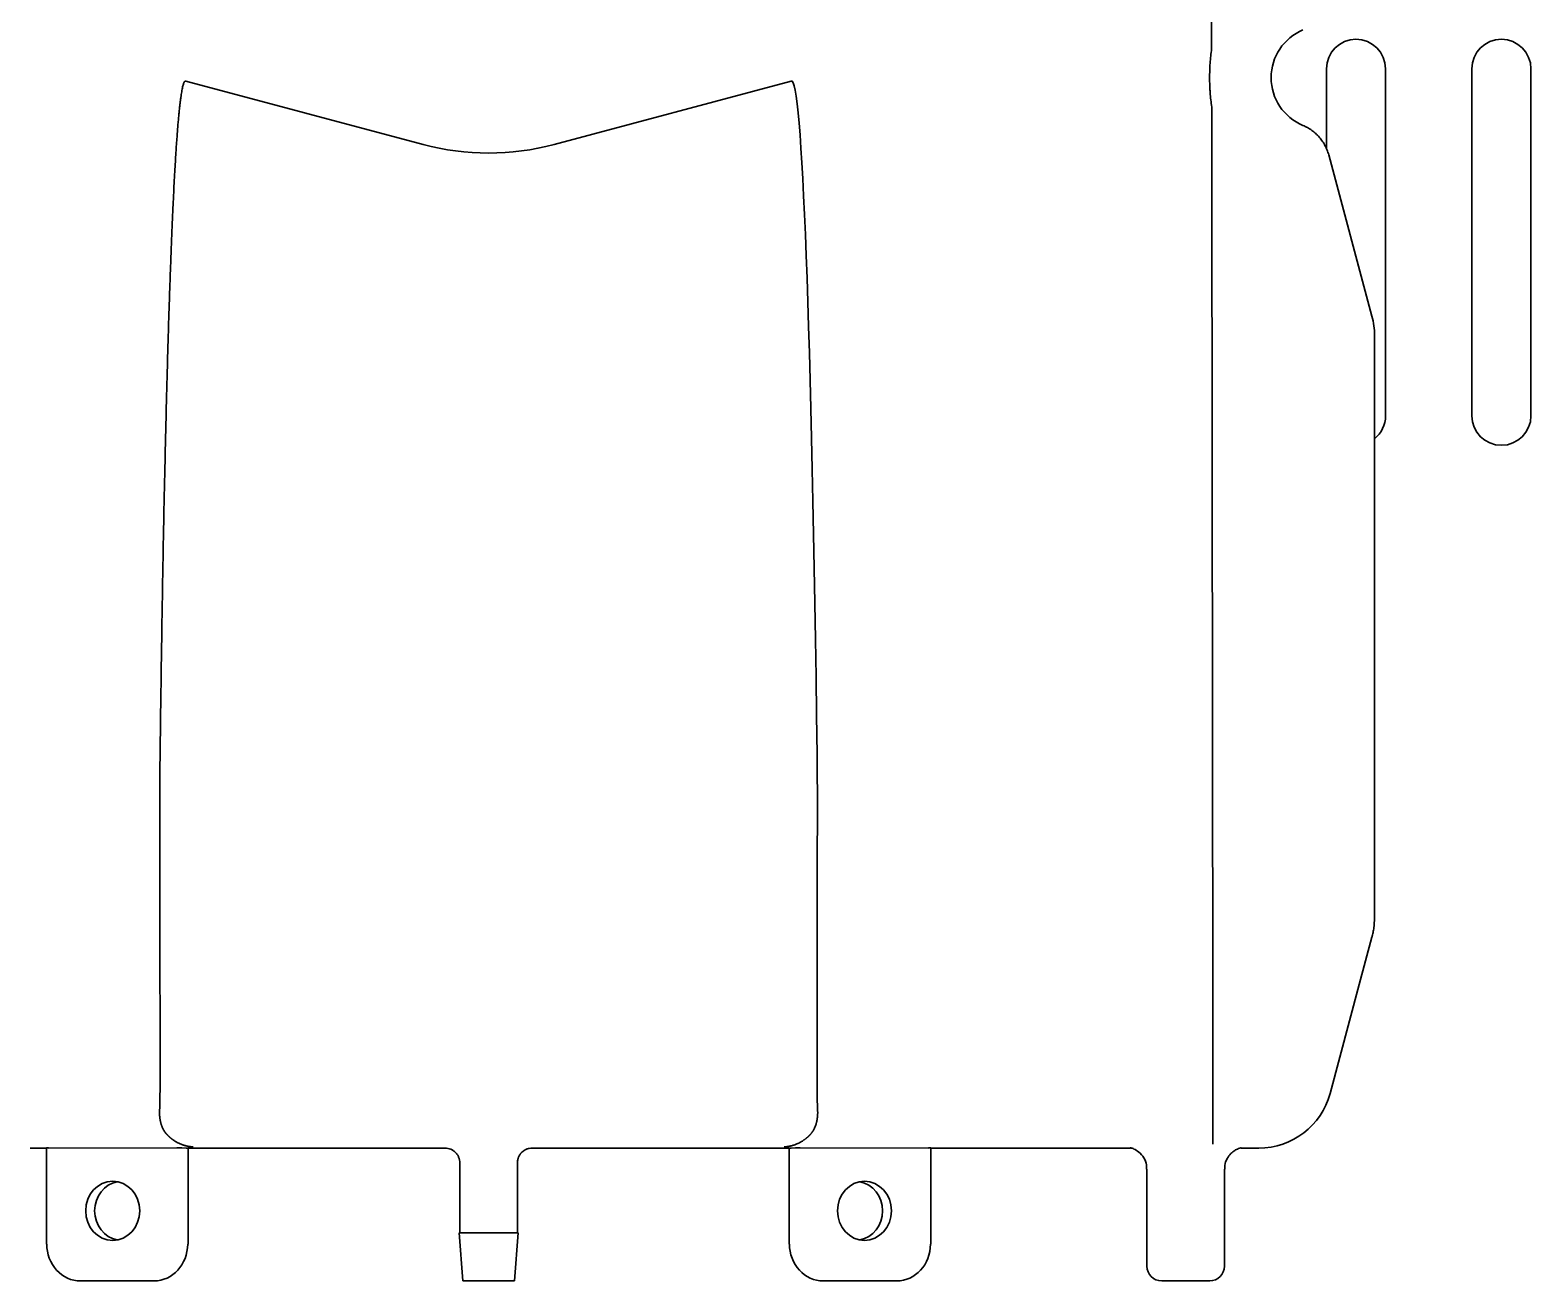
# Model space of a CAD drawing. Extents: x 5809 to 10669, y -850 to 3566.
# Drawn here: x 8502.4 to 8705.7, y 2872.5 to 3042 of the extents above; entities that cross this region are included whole.
import ezdxf

# ---------------------------------------------------------------- set-up
doc = ezdxf.new("R2010")
doc.units = 0
doc.header["$LTSCALE"] = 5
doc.layers.add('1', color=7, linetype='CONTINUOUS', true_color=0xffffff)

msp = doc.modelspace()

# ---------------------------------------------------------------- linework, layer by layer
at = {"layer": '1', "color": 7, "linetype": 'Continuous', "lineweight": 35}
for p, q in [((8677.97, 3036.73), (8677.97, 3025.93)), ((8685.97, 2989.73), (8685.97, 3036.73)), ((8697.67, 3036.73), (8697.67, 2989.73)), ((8705.67, 2989.73), (8705.67, 3036.73)), ((8555.61, 3026.5), (8523.47, 3035.05)), ((8605.47, 3035.05), (8573.34, 3026.5)), ((8678.27, 3025.08), (8684.13, 3003.21)), ((8684.47, 3000.62), (8684.47, 2921.72)), ((8684.13, 2919.11), (8682.41, 2912.7)), ((8682.41, 2912.7), (8678.46, 2897.94)), ((8504.57, 2890.53), (8502.36, 2890.53)), ((8504.57, 2890.54), (8504.57, 2877.53)), ((8504.87, 2890.54), (8522.25, 2890.56)), ((8522.91, 2890.55), (8523.5, 2890.53)), ((8527.86, 2890.53), (8523.5, 2890.53)), ((8523.76, 2877.53), (8523.76, 2890.53)), ((8534.5, 2890.53), (8527.86, 2890.53)), ((8544.56, 2890.53), (8542.02, 2890.53)), ((8552.07, 2890.54), (8552.07, 2890.53)), ((8558.57, 2890.53), (8552.07, 2890.53)), ((8576.87, 2890.53), (8570.37, 2890.53)), ((8586.93, 2890.53), (8584.39, 2890.53)), ((8601.09, 2890.53), (8594.44, 2890.53)), ((8605.45, 2890.53), (8603.96, 2890.53)), ((8605.19, 2890.53), (8605.19, 2877.53)), ((8605.45, 2890.53), (8606.04, 2890.55)), ((8606.7, 2890.56), (8624.07, 2890.54)), ((8624.37, 2877.53), (8624.37, 2890.54)), ((8626.59, 2890.53), (8624.37, 2890.53)), ((8630.78, 2890.53), (8629.46, 2890.53)), ((8641.66, 2890.53), (8637.71, 2890.53)), ((8651.42, 2890.53), (8648.59, 2890.53)), ((8668.8, 2890.53), (8666.41, 2890.53)), ((8560.57, 2888.53), (8560.57, 2879.03)), ((8568.37, 2879.03), (8568.37, 2888.53)), ((8653.65, 2887.68), (8653.65, 2874.53)), ((8664.15, 2874.53), (8664.15, 2887.68)), ((8564.47, 2879.03), (8560.47, 2879.03)), ((8560.47, 2879.03), (8560.97, 2872.53)), ((8568.47, 2879.03), (8564.47, 2879.03)), ((8567.97, 2872.53), (8568.47, 2879.03)), ((8523.76, 2877.53), (8523.72, 2877.53)), ((8605.23, 2877.53), (8605.19, 2877.53)), ((8518.34, 2872.53), (8509.19, 2872.53)), ((8519.14, 2872.53), (8518.34, 2872.53)), ((8560.97, 2872.53), (8567.97, 2872.53)), ((8610.61, 2872.53), (8609.8, 2872.53)), ((8619.76, 2872.53), (8610.61, 2872.53)), ((8655.65, 2872.53), (8662.15, 2872.53))]:
    msp.add_line(p, q, dxfattribs=at)
for centre, radius, start, end in [((8677.47, 3035.53), 7, 112.5978, 247.4022), ((8681.97, 3036.73), 4, 0, 180), ((8701.67, 3036.73), 4, 0, 180), ((8681.97, 2989.73), 4, 308.6823, 0), ((8701.67, 2989.73), 4, 180, 0), ((8655.65, 2874.53), 2, 180, 270), ((8662.15, 2874.53), 2, 270, 0)]:
    msp.add_arc(centre, radius, start, end, dxfattribs=at)
for centre, major_axis, ratio, start_param, end_param in [((8605.47, 2852.14), (0.07, 182.94), 0.021861, -1.045578, 0.017474), ((8564.47, 3059.05), (-33.82, 0), 0.997564, 1.305539, 1.836054), ((8674.47, 3000.62), (9.92, 1.31), 0.999845, -0.13088, 0.13088), ((8509.85, 4213.89), (-6.46, 2728.57), 0.002932, 4.209492, 4.225403), ((8619.12, 4209.04), (6.5, 2718.37), 0.002943, 2.05775, 2.073721), ((8679.48, 2921.05), (0.44, 10.02), 0.496953, -1.486606, -1.482009), ((8668.8, 2900.53), (-6.09, 7.94), 0.999758, 2.487211, 3.795974), ((8505.07, 2890.54), (-0.5, 0.003), 0.017454, -1.154528, 0.00051), ((8522.45, 2890.55), (-0.5, 0.003), 0.017454, 3.557861, 5.128657), ((8606.49, 2890.55), (0.5, 0.003), 0.017454, 1.154528, 2.725324), ((8623.87, 2890.54), (0.5, 0.003), 0.017454, -0.00051, 1.154528), ((8514.77, 2882.03), (0, 4), 0.914651, 0.166504, 1.570795), ((8614.17, 2882.03), (0, 4), 0.914651, 3.308194, 6.116583), ((8514.77, 2882.03), (0, 4), 0.914651, 1.570797, 2.975088), ((8509.19, 2877.53), (0, 5), 0.914651, 1.570796, 3.141593), ((8519.14, 2877.53), (0, 5), 0.914651, 3.141593, 4.712389), ((8609.8, 2877.53), (0, 5), 0.914651, 1.570796, 3.141593), ((8619.76, 2877.53), (0, 5), 0.914651, 3.141593, 4.712389)]:
    msp.add_ellipse(centre, major_axis=major_axis, ratio=ratio, start_param=start_param, end_param=end_param, dxfattribs=at)
for centre, major_axis in [((8513.56, 2882.03), (0, 4)), ((8615.39, 2882.03), (0, -4))]:
    msp.add_ellipse(centre, major_axis=major_axis, ratio=0.914651, dxfattribs=at)
for points, degree in [([(8662.38, 3055.91), (8662.4, 3047.76), (8662.41, 3039.45)], 2), ([(8662.43, 3031.54), (8662.59, 2899.05)], 1), ([(8662.59, 2891.05), (8662.59, 2891.05), (8662.59, 2891.09), (8662.59, 2891.21), (8662.59, 2891.41), (8662.59, 2891.68), (8662.59, 2892.03), (8662.59, 2892.43), (8662.59, 2892.9), (8662.59, 2893.43), (8662.59, 2894.01), (8662.59, 2894.64), (8662.59, 2895.31), (8662.59, 2896.01), (8662.59, 2896.74), (8662.59, 2897.5), (8662.59, 2898.27), (8662.59, 2898.79), (8662.59, 2899.05)], 3), ([(8603.96, 2890.53), (8602.57, 2890.52), (8601.09, 2890.53)], 2), ([(8629.46, 2890.52), (8627.97, 2890.53), (8626.59, 2890.52)], 2)]:
    msp.add_open_spline(points, degree=degree, dxfattribs=at)
for points, knots in [([(8662.43, 3031.54), (8662.38, 3031.87), (8662.3, 3032.53), (8662.24, 3033.19), (8662.2, 3033.68), (8662.19, 3033.85), (8662.17, 3034.18), (8662.16, 3034.34), (8662.15, 3034.84), (8662.14, 3035.17), (8662.14, 3036.16), (8662.16, 3036.82), (8662.23, 3037.81), (8662.26, 3038.14), (8662.33, 3038.8), (8662.37, 3039.12), (8662.41, 3039.45)], [0, 0, 0, 0, 0.125, 0.25, 0.25, 0.3125, 0.3125, 0.375, 0.375, 0.5, 0.5, 0.75, 0.75, 0.875, 0.875, 1, 1, 1, 1]), ([(8523.47, 3035.05), (8523.44, 3035.07), (8523.39, 3035.09), (8523.31, 3035.04), (8523.23, 3034.92), (8523.16, 3034.76), (8523.1, 3034.55), (8523.03, 3034.28), (8522.96, 3033.98), (8522.9, 3033.64), (8522.84, 3033.27), (8522.78, 3032.87), (8522.72, 3032.42), (8522.66, 3031.93), (8522.61, 3031.4), (8522.54, 3030.8), (8522.48, 3030.15), (8522.42, 3029.43), (8522.35, 3028.64), (8522.29, 3027.76), (8522.21, 3026.78), (8522.14, 3025.69), (8522.06, 3024.48), (8521.99, 3023.14), (8521.9, 3021.66), (8521.82, 3020.04), (8521.73, 3018.25), (8521.64, 3016.28), (8521.55, 3014.11), (8521.46, 3011.73), (8521.36, 3009.09), (8521.26, 3006.17), (8521.15, 3002.92), (8521.04, 2999.33), (8520.93, 2995.37), (8520.82, 2991.04), (8520.71, 2986.46), (8520.6, 2981.69), (8520.49, 2976.62), (8520.39, 2971.16), (8520.28, 2965.19), (8520.18, 2958.66), (8520.08, 2951.58), (8520.01, 2946.5), (8519.98, 2943.87)], [0, 0, 0, 0, 0.023807, 0.047616, 0.071426, 0.095236, 0.119045, 0.142855, 0.166664, 0.190474, 0.214283, 0.238093, 0.261903, 0.285712, 0.309522, 0.333331, 0.357141, 0.380951, 0.40476, 0.42857, 0.452379, 0.476189, 0.499999, 0.523808, 0.547618, 0.571427, 0.595237, 0.619047, 0.642856, 0.666666, 0.690475, 0.714285, 0.738094, 0.761904, 0.785714, 0.809523, 0.833333, 0.857142, 0.880952, 0.904762, 0.928571, 0.952381, 0.97619, 1, 1, 1, 1]), ([(8674.78, 3029.06), (8675, 3028.97), (8675.2, 3028.88), (8675.6, 3028.65), (8675.79, 3028.53), (8676.07, 3028.33), (8676.16, 3028.26), (8676.29, 3028.16), (8676.34, 3028.12), (8676.42, 3028.04), (8676.47, 3028.01), (8676.68, 3027.81), (8676.84, 3027.65), (8677.14, 3027.31), (8677.28, 3027.13), (8677.47, 3026.85), (8677.54, 3026.75), (8677.63, 3026.61), (8677.66, 3026.56), (8677.71, 3026.46), (8677.74, 3026.41), (8677.88, 3026.15), (8678.07, 3025.74), (8678.21, 3025.3), (8678.27, 3025.08)], [0, 0, 0, 0, 0.125, 0.125, 0.25, 0.25, 0.3125, 0.3125, 0.34375, 0.34375, 0.375, 0.375, 0.5, 0.5, 0.625, 0.625, 0.6875, 0.6875, 0.71875, 0.71875, 0.75, 0.75, 0.875, 1, 1, 1, 1]), ([(8519.98, 2943.87), (8519.98, 2943.83), (8519.98, 2943.8), (8519.98, 2943.72), (8519.97, 2943.62), (8519.97, 2943.51), (8519.97, 2943.3), (8519.97, 2943.16), (8519.96, 2942.73), (8519.96, 2942.44), (8519.95, 2941.59), (8519.95, 2941.02), (8519.94, 2939.31), (8519.94, 2938.17), (8519.94, 2937.03)], [0, 0, 0, 0, 0.015625, 0.015625, 0.03125, 0.0625, 0.0625, 0.125, 0.125, 0.25, 0.25, 0.5, 0.5, 1, 1, 1, 1]), ([(8609.01, 2937.03), (8609.01, 2938.17), (8609.01, 2939.31), (8608.99, 2941.59), (8608.98, 2942.73), (8608.97, 2943.87)], [0, 0, 0, 0, 0.5, 0.5, 1, 1, 1, 1]), ([(8684.13, 2919.11), (8684.14, 2919.14), (8684.15, 2919.16), (8684.16, 2919.22), (8684.18, 2919.3), (8684.22, 2919.48), (8684.26, 2919.64), (8684.32, 2919.96), (8684.36, 2920.17), (8684.44, 2920.81), (8684.47, 2921.24), (8684.47, 2921.68)], [0, 0, 0, 0, 0.03125, 0.03125, 0.0625, 0.125, 0.25, 0.25, 0.5, 0.5, 1, 1, 1, 1]), ([(8519.97, 2898.83), (8519.97, 2898.8), (8519.97, 2898.73), (8519.97, 2898.62), (8519.97, 2898.52), (8519.97, 2898.42), (8519.97, 2898.32), (8519.97, 2898.22), (8519.97, 2898.11), (8519.96, 2898.01), (8519.96, 2897.91), (8519.96, 2897.81), (8519.96, 2897.7), (8519.96, 2897.6), (8519.96, 2897.5), (8519.96, 2897.4), (8519.96, 2897.29), (8519.95, 2897.19), (8519.95, 2897.09), (8519.95, 2896.99), (8519.95, 2896.88), (8519.95, 2896.78), (8519.94, 2896.68), (8519.94, 2896.58), (8519.94, 2896.48), (8519.94, 2896.37), (8519.93, 2896.27), (8519.93, 2896.17), (8519.93, 2896.07), (8519.92, 2895.96), (8519.92, 2895.9), (8519.92, 2895.86)], [0, 0, 0, 0, 0.034513, 0.069021, 0.103526, 0.138027, 0.172525, 0.207019, 0.241511, 0.276, 0.310486, 0.34497, 0.379452, 0.413932, 0.44841, 0.482887, 0.517363, 0.551837, 0.586311, 0.620783, 0.655256, 0.689728, 0.7242, 0.758672, 0.793145, 0.827618, 0.862092, 0.896567, 0.931043, 0.965521, 1, 1, 1, 1]), ([(8609.03, 2895.86), (8609.02, 2895.9), (8609.02, 2895.96), (8609.02, 2896.07), (8609.02, 2896.17), (8609.01, 2896.27), (8609.01, 2896.37), (8609.01, 2896.48), (8609.01, 2896.58), (8609, 2896.68), (8609, 2896.78), (8609, 2896.88), (8609, 2896.99), (8608.99, 2897.09), (8608.99, 2897.19), (8608.99, 2897.29), (8608.99, 2897.4), (8608.99, 2897.5), (8608.99, 2897.6), (8608.98, 2897.7), (8608.98, 2897.81), (8608.98, 2897.91), (8608.98, 2898.01), (8608.98, 2898.11), (8608.98, 2898.22), (8608.98, 2898.32), (8608.98, 2898.42), (8608.98, 2898.52), (8608.98, 2898.62), (8608.98, 2898.73), (8608.98, 2898.8), (8608.98, 2898.83)], [0, 0, 0, 0, 0.034473, 0.068944, 0.103415, 0.137885, 0.172354, 0.206823, 0.241292, 0.275761, 0.310231, 0.344701, 0.379171, 0.413643, 0.448115, 0.482589, 0.517065, 0.551542, 0.586021, 0.620502, 0.654986, 0.689472, 0.723961, 0.758454, 0.792949, 0.827448, 0.86195, 0.896456, 0.930967, 0.965481, 1, 1, 1, 1]), ([(8519.92, 2895.86), (8519.92, 2895.84), (8519.92, 2895.79), (8519.91, 2895.73), (8519.91, 2895.66), (8519.9, 2895.59), (8519.9, 2895.52), (8519.9, 2895.45), (8519.9, 2895.38), (8519.9, 2895.32), (8519.9, 2895.25), (8519.9, 2895.18), (8519.9, 2895.11), (8519.91, 2895.04), (8519.91, 2894.97), (8519.91, 2894.91), (8519.92, 2894.84), (8519.93, 2894.77), (8519.93, 2894.7), (8519.94, 2894.64), (8519.95, 2894.57), (8519.96, 2894.5), (8519.97, 2894.43), (8519.98, 2894.37), (8519.99, 2894.3), (8520, 2894.23), (8520.02, 2894.17), (8520.03, 2894.1), (8520.05, 2894.03), (8520.06, 2893.97), (8520.08, 2893.9), (8520.1, 2893.84), (8520.11, 2893.79), (8520.12, 2893.76), (8520.13, 2893.74), (8520.13, 2893.73), (8520.14, 2893.71), (8520.14, 2893.7), (8520.15, 2893.68), (8520.15, 2893.67), (8520.16, 2893.65), (8520.16, 2893.64), (8520.17, 2893.62), (8520.17, 2893.61), (8520.18, 2893.59), (8520.18, 2893.58), (8520.19, 2893.56), (8520.2, 2893.54), (8520.2, 2893.53), (8520.21, 2893.51), (8520.21, 2893.49), (8520.22, 2893.48), (8520.23, 2893.46), (8520.23, 2893.45), (8520.24, 2893.43), (8520.25, 2893.41), (8520.25, 2893.4), (8520.26, 2893.38), (8520.27, 2893.36), (8520.27, 2893.34), (8520.28, 2893.33), (8520.29, 2893.31), (8520.3, 2893.29), (8520.3, 2893.27), (8520.31, 2893.26), (8520.32, 2893.24), (8520.33, 2893.22), (8520.34, 2893.2), (8520.35, 2893.19), (8520.35, 2893.17), (8520.36, 2893.15), (8520.37, 2893.13), (8520.38, 2893.11), (8520.39, 2893.1), (8520.4, 2893.08), (8520.41, 2893.06), (8520.42, 2893.04), (8520.43, 2893.02), (8520.44, 2893), (8520.45, 2892.99), (8520.46, 2892.97), (8520.47, 2892.95), (8520.48, 2892.93), (8520.49, 2892.91), (8520.51, 2892.89), (8520.52, 2892.87), (8520.53, 2892.85), (8520.54, 2892.84), (8520.55, 2892.82), (8520.56, 2892.8), (8520.58, 2892.78), (8520.59, 2892.76), (8520.6, 2892.74), (8520.62, 2892.72), (8520.63, 2892.7), (8520.64, 2892.68), (8520.66, 2892.67), (8520.67, 2892.65), (8520.68, 2892.63), (8520.7, 2892.61), (8520.71, 2892.59), (8520.73, 2892.57), (8520.74, 2892.55), (8520.76, 2892.53), (8520.77, 2892.51), (8520.79, 2892.49), (8520.81, 2892.48), (8520.82, 2892.46), (8520.84, 2892.44), (8520.85, 2892.42), (8520.87, 2892.4), (8520.89, 2892.38), (8520.91, 2892.36), (8520.92, 2892.34), (8520.94, 2892.32), (8520.96, 2892.31), (8520.98, 2892.29), (8520.99, 2892.28), (8521, 2892.27)], [0, 0, 0, 0, 0.016158, 0.032328, 0.048512, 0.064714, 0.080936, 0.09718, 0.11345, 0.129748, 0.146076, 0.162438, 0.178834, 0.195268, 0.211741, 0.228257, 0.244816, 0.261422, 0.278076, 0.294781, 0.311537, 0.328347, 0.345213, 0.362137, 0.379119, 0.396162, 0.413267, 0.430436, 0.447669, 0.464969, 0.482336, 0.499771, 0.517277, 0.521225, 0.525213, 0.529242, 0.533311, 0.53742, 0.541569, 0.545759, 0.549989, 0.554259, 0.558571, 0.562922, 0.567315, 0.571748, 0.576222, 0.580737, 0.585292, 0.589889, 0.594527, 0.599205, 0.603925, 0.608686, 0.613488, 0.618331, 0.623216, 0.628142, 0.633109, 0.638117, 0.643167, 0.648259, 0.653392, 0.658566, 0.663782, 0.66904, 0.674339, 0.67968, 0.685062, 0.690486, 0.695952, 0.70146, 0.707009, 0.712601, 0.718234, 0.723909, 0.729625, 0.735384, 0.741184, 0.747027, 0.752911, 0.758837, 0.764805, 0.770815, 0.776867, 0.782961, 0.789096, 0.795274, 0.801494, 0.807755, 0.814058, 0.820404, 0.826791, 0.83322, 0.83969, 0.846203, 0.852757, 0.859354, 0.865992, 0.872671, 0.879393, 0.886156, 0.89296, 0.899807, 0.906695, 0.913624, 0.920595, 0.927608, 0.934661, 0.941757, 0.948893, 0.956071, 0.96329, 0.97055, 0.977851, 0.985193, 0.992576, 1, 1, 1, 1]), ([(8607.95, 2892.27), (8607.96, 2892.28), (8607.99, 2892.31), (8608.02, 2892.34), (8608.06, 2892.38), (8608.09, 2892.42), (8608.13, 2892.46), (8608.16, 2892.5), (8608.19, 2892.54), (8608.23, 2892.58), (8608.26, 2892.62), (8608.29, 2892.67), (8608.32, 2892.71), (8608.35, 2892.75), (8608.38, 2892.8), (8608.41, 2892.84), (8608.44, 2892.89), (8608.49, 2892.99), (8608.58, 2893.14), (8608.68, 2893.35), (8608.76, 2893.56), (8608.81, 2893.71), (8608.84, 2893.8), (8608.84, 2893.83), (8608.85, 2893.86), (8608.86, 2893.9), (8608.87, 2893.93), (8608.88, 2893.96), (8608.89, 2893.99), (8608.89, 2894.02), (8608.9, 2894.05), (8608.91, 2894.08), (8608.92, 2894.11), (8608.92, 2894.14), (8608.93, 2894.17), (8608.94, 2894.2), (8608.94, 2894.24), (8608.95, 2894.27), (8608.95, 2894.3), (8608.96, 2894.33), (8608.97, 2894.36), (8608.97, 2894.39), (8608.98, 2894.42), (8608.98, 2894.46), (8608.99, 2894.49), (8608.99, 2894.52), (8609, 2894.55), (8609, 2894.58), (8609, 2894.61), (8609.01, 2894.65), (8609.01, 2894.68), (8609.01, 2894.71), (8609.02, 2894.74), (8609.02, 2894.77), (8609.02, 2894.8), (8609.03, 2894.84), (8609.03, 2894.87), (8609.03, 2894.9), (8609.03, 2894.93), (8609.04, 2894.96), (8609.04, 2895), (8609.04, 2895.03), (8609.04, 2895.06), (8609.04, 2895.09), (8609.04, 2895.12), (8609.04, 2895.16), (8609.05, 2895.19), (8609.05, 2895.22), (8609.05, 2895.25), (8609.05, 2895.28), (8609.05, 2895.32), (8609.05, 2895.35), (8609.05, 2895.38), (8609.05, 2895.41), (8609.05, 2895.44), (8609.05, 2895.48), (8609.04, 2895.51), (8609.04, 2895.54), (8609.04, 2895.57), (8609.04, 2895.61), (8609.04, 2895.64), (8609.04, 2895.67), (8609.04, 2895.7), (8609.03, 2895.73), (8609.03, 2895.77), (8609.03, 2895.8), (8609.03, 2895.83), (8609.03, 2895.85), (8609.03, 2895.86)], [0, 0, 0, 0, 0.014888, 0.029765, 0.04463, 0.059483, 0.074324, 0.089151, 0.103965, 0.118764, 0.133549, 0.148318, 0.163072, 0.177809, 0.19253, 0.207234, 0.221919, 0.236587, 0.302543, 0.365556, 0.425649, 0.482864, 0.491093, 0.499306, 0.507503, 0.515686, 0.523853, 0.532006, 0.540143, 0.548266, 0.556374, 0.564467, 0.572546, 0.580611, 0.588662, 0.596699, 0.604722, 0.612731, 0.620727, 0.628709, 0.636678, 0.644635, 0.652578, 0.660509, 0.668427, 0.676332, 0.684226, 0.692108, 0.699977, 0.707836, 0.715682, 0.723518, 0.731342, 0.739156, 0.746959, 0.754752, 0.762534, 0.770306, 0.778069, 0.785822, 0.793566, 0.8013, 0.809026, 0.816743, 0.824451, 0.832152, 0.839844, 0.847529, 0.855206, 0.862876, 0.870539, 0.878196, 0.885845, 0.893489, 0.901127, 0.908759, 0.916386, 0.924007, 0.931624, 0.939236, 0.946844, 0.954447, 0.962047, 0.969643, 0.977237, 0.984827, 0.992415, 1, 1, 1, 1]), ([(8521, 2892.27), (8521, 2892.26), (8521.02, 2892.25), (8521.04, 2892.22), (8521.06, 2892.2), (8521.09, 2892.18), (8521.11, 2892.16), (8521.13, 2892.13), (8521.16, 2892.11), (8521.18, 2892.09), (8521.21, 2892.07), (8521.23, 2892.04), (8521.26, 2892.02), (8521.28, 2892), (8521.31, 2891.98), (8521.33, 2891.95), (8521.36, 2891.93), (8521.38, 2891.91), (8521.41, 2891.89), (8521.44, 2891.87), (8521.46, 2891.85), (8521.49, 2891.83), (8521.52, 2891.8), (8521.54, 2891.78), (8521.57, 2891.76), (8521.6, 2891.74), (8521.63, 2891.72), (8521.65, 2891.7), (8521.68, 2891.68), (8521.71, 2891.66), (8521.74, 2891.64), (8521.77, 2891.62), (8521.85, 2891.56), (8521.98, 2891.47), (8522.18, 2891.36), (8522.39, 2891.25), (8522.57, 2891.16), (8522.73, 2891.09), (8522.86, 2891.04), (8523, 2890.98), (8523.14, 2890.93), (8523.29, 2890.89), (8523.41, 2890.85), (8523.49, 2890.83), (8523.53, 2890.82), (8523.58, 2890.81), (8523.62, 2890.8), (8523.67, 2890.79), (8523.72, 2890.78), (8523.77, 2890.77), (8523.82, 2890.76), (8523.87, 2890.75), (8523.93, 2890.74), (8523.99, 2890.74), (8524.05, 2890.73), (8524.11, 2890.72), (8524.17, 2890.71), (8524.24, 2890.71), (8524.3, 2890.7), (8524.37, 2890.69), (8524.42, 2890.69), (8524.44, 2890.69)], [0, 0, 0, 0, 0.007034, 0.014121, 0.021262, 0.028455, 0.035701, 0.043001, 0.050353, 0.057759, 0.065218, 0.07273, 0.080295, 0.087914, 0.095586, 0.103311, 0.111089, 0.118921, 0.126806, 0.134745, 0.142736, 0.150781, 0.15888, 0.167032, 0.175237, 0.183496, 0.191809, 0.200174, 0.208594, 0.217066, 0.225593, 0.234173, 0.242806, 0.296252, 0.353342, 0.414077, 0.478461, 0.513438, 0.550551, 0.589798, 0.631181, 0.6747, 0.720354, 0.731643, 0.743432, 0.755721, 0.768509, 0.781797, 0.795584, 0.809871, 0.824657, 0.839944, 0.855729, 0.872014, 0.888799, 0.906084, 0.923868, 0.942151, 0.960935, 0.980218, 1, 1, 1, 1]), ([(8604.51, 2890.69), (8604.52, 2890.69), (8604.54, 2890.69), (8604.57, 2890.69), (8604.61, 2890.7), (8604.64, 2890.7), (8604.67, 2890.7), (8604.7, 2890.7), (8604.74, 2890.71), (8604.77, 2890.71), (8604.8, 2890.71), (8604.83, 2890.72), (8604.86, 2890.72), (8604.89, 2890.73), (8604.92, 2890.73), (8604.94, 2890.73), (8604.97, 2890.74), (8605, 2890.74), (8605.03, 2890.75), (8605.05, 2890.75), (8605.08, 2890.75), (8605.1, 2890.76), (8605.13, 2890.76), (8605.15, 2890.77), (8605.18, 2890.77), (8605.2, 2890.78), (8605.23, 2890.78), (8605.25, 2890.79), (8605.27, 2890.79), (8605.29, 2890.8), (8605.31, 2890.8), (8605.34, 2890.81), (8605.36, 2890.81), (8605.38, 2890.82), (8605.47, 2890.84), (8605.62, 2890.88), (8605.84, 2890.94), (8606.04, 2891.02), (8606.26, 2891.1), (8606.49, 2891.21), (8606.74, 2891.34), (8606.98, 2891.48), (8607.14, 2891.59), (8607.25, 2891.67), (8607.31, 2891.71), (8607.36, 2891.75), (8607.42, 2891.79), (8607.47, 2891.84), (8607.52, 2891.88), (8607.57, 2891.92), (8607.62, 2891.96), (8607.67, 2892.01), (8607.72, 2892.05), (8607.77, 2892.09), (8607.81, 2892.14), (8607.86, 2892.18), (8607.91, 2892.22), (8607.93, 2892.25), (8607.95, 2892.27)], [0, 0, 0, 0, 0.009635, 0.019144, 0.028529, 0.037788, 0.046923, 0.055933, 0.064817, 0.073577, 0.082211, 0.090721, 0.099106, 0.107365, 0.1155, 0.123509, 0.131394, 0.139153, 0.146788, 0.154297, 0.161682, 0.168941, 0.176076, 0.183085, 0.18997, 0.19673, 0.203364, 0.209874, 0.216258, 0.222517, 0.228652, 0.234661, 0.240546, 0.246305, 0.25194, 0.317238, 0.378821, 0.436688, 0.49084, 0.566566, 0.638712, 0.707282, 0.77228, 0.788869, 0.805256, 0.821442, 0.837426, 0.85321, 0.868792, 0.884173, 0.899353, 0.914332, 0.929111, 0.943689, 0.958067, 0.972244, 0.986222, 1, 1, 1, 1]), ([(8542.02, 2890.53), (8542.01, 2890.53), (8542, 2890.53), (8541.99, 2890.53), (8541.97, 2890.53), (8541.96, 2890.53), (8541.94, 2890.53), (8541.92, 2890.53), (8541.91, 2890.53), (8541.89, 2890.53), (8541.88, 2890.53), (8541.86, 2890.53), (8541.84, 2890.53), (8541.82, 2890.53), (8541.81, 2890.53), (8541.79, 2890.53), (8541.77, 2890.53), (8541.76, 2890.53), (8541.74, 2890.53), (8541.72, 2890.53), (8541.7, 2890.53), (8541.68, 2890.53), (8541.67, 2890.53), (8541.65, 2890.53), (8541.63, 2890.53), (8541.61, 2890.53), (8541.59, 2890.53), (8541.57, 2890.53), (8541.55, 2890.53), (8541.53, 2890.53), (8541.52, 2890.53), (8541.5, 2890.53), (8541.48, 2890.53), (8541.46, 2890.53), (8541.44, 2890.53), (8541.42, 2890.53), (8541.4, 2890.53), (8541.38, 2890.53), (8541.36, 2890.53), (8541.34, 2890.53), (8541.32, 2890.53), (8541.3, 2890.53), (8541.28, 2890.53), (8541.26, 2890.53), (8541.24, 2890.53), (8541.22, 2890.53), (8541.2, 2890.53), (8541.18, 2890.53), (8541.16, 2890.53), (8541.14, 2890.53), (8541.12, 2890.53), (8541.1, 2890.53), (8541.08, 2890.53), (8541.06, 2890.53), (8541.04, 2890.53), (8541.02, 2890.53), (8541, 2890.53), (8540.98, 2890.53), (8540.96, 2890.53), (8540.94, 2890.53), (8540.92, 2890.53), (8540.9, 2890.53), (8540.88, 2890.53), (8540.86, 2890.53), (8540.84, 2890.53), (8540.82, 2890.53), (8540.8, 2890.53), (8540.72, 2890.53), (8540.6, 2890.53), (8540.41, 2890.53), (8540.21, 2890.53), (8540.01, 2890.53), (8539.81, 2890.53), (8539.61, 2890.53), (8539.4, 2890.53), (8539.19, 2890.53), (8539.03, 2890.53), (8538.91, 2890.53), (8538.84, 2890.53), (8538.77, 2890.53), (8538.69, 2890.53), (8538.62, 2890.53), (8538.55, 2890.53), (8538.48, 2890.53), (8538.4, 2890.53), (8538.33, 2890.53), (8538.26, 2890.53), (8538.18, 2890.53), (8538.11, 2890.53), (8538.04, 2890.53), (8537.96, 2890.53), (8537.89, 2890.53), (8537.81, 2890.53), (8537.73, 2890.53), (8537.66, 2890.53), (8537.58, 2890.53), (8537.51, 2890.53), (8537.43, 2890.53), (8537.35, 2890.53), (8537.28, 2890.53), (8537.2, 2890.53), (8537.12, 2890.53), (8537.04, 2890.53), (8536.97, 2890.53), (8536.89, 2890.53), (8536.81, 2890.53), (8536.73, 2890.53), (8536.65, 2890.53), (8536.57, 2890.53), (8536.5, 2890.53), (8536.42, 2890.53), (8536.34, 2890.53), (8536.26, 2890.53), (8536.18, 2890.53), (8536.1, 2890.53), (8536.02, 2890.53), (8535.94, 2890.53), (8535.86, 2890.53), (8535.78, 2890.53), (8535.7, 2890.53), (8535.62, 2890.53), (8535.54, 2890.53), (8535.46, 2890.53), (8535.38, 2890.53), (8535.3, 2890.53), (8535.22, 2890.53), (8535.14, 2890.53), (8535.06, 2890.53), (8534.98, 2890.53), (8534.9, 2890.53), (8534.82, 2890.53), (8534.74, 2890.53), (8534.66, 2890.53), (8534.58, 2890.53), (8534.53, 2890.53), (8534.5, 2890.53)], [0, 0, 0, 0, 0.004529, 0.009041, 0.013536, 0.018015, 0.022476, 0.026922, 0.03135, 0.035762, 0.040157, 0.044535, 0.048896, 0.053241, 0.057569, 0.06188, 0.066174, 0.070451, 0.074711, 0.078954, 0.083181, 0.08739, 0.091582, 0.095756, 0.099914, 0.104054, 0.108177, 0.112283, 0.116371, 0.120442, 0.124495, 0.12853, 0.132548, 0.136548, 0.140531, 0.144495, 0.148442, 0.15237, 0.156281, 0.160173, 0.164048, 0.167904, 0.171741, 0.175561, 0.179361, 0.183144, 0.186907, 0.190652, 0.194378, 0.198086, 0.201774, 0.205444, 0.209094, 0.212726, 0.216338, 0.219931, 0.223504, 0.227058, 0.230593, 0.234108, 0.237603, 0.241079, 0.244535, 0.247971, 0.251387, 0.254783, 0.258159, 0.261515, 0.291174, 0.320439, 0.349309, 0.377781, 0.405852, 0.433518, 0.460774, 0.487615, 0.514039, 0.522678, 0.531305, 0.53992, 0.548524, 0.557117, 0.565698, 0.574269, 0.582828, 0.591378, 0.599916, 0.608445, 0.616963, 0.625472, 0.633971, 0.64246, 0.650939, 0.659409, 0.66787, 0.676322, 0.684764, 0.693198, 0.701623, 0.710039, 0.718447, 0.726846, 0.735237, 0.743619, 0.751994, 0.76036, 0.768719, 0.777069, 0.785412, 0.793748, 0.802076, 0.810396, 0.818709, 0.827015, 0.835314, 0.843606, 0.851891, 0.86017, 0.868441, 0.876707, 0.884966, 0.893218, 0.901465, 0.909706, 0.91794, 0.926169, 0.934393, 0.942611, 0.950824, 0.959032, 0.967235, 0.975433, 0.983626, 0.991815, 1, 1, 1, 1]), ([(8552.07, 2890.53), (8552.06, 2890.53), (8552.03, 2890.53), (8551.99, 2890.53), (8551.94, 2890.53), (8551.9, 2890.53), (8551.86, 2890.53), (8551.81, 2890.53), (8551.77, 2890.53), (8551.73, 2890.53), (8551.68, 2890.53), (8551.64, 2890.53), (8551.6, 2890.53), (8551.55, 2890.53), (8551.51, 2890.53), (8551.47, 2890.53), (8551.42, 2890.53), (8551.38, 2890.53), (8551.34, 2890.53), (8551.29, 2890.53), (8551.25, 2890.53), (8551.21, 2890.53), (8551.16, 2890.53), (8551.12, 2890.53), (8551.08, 2890.53), (8551.03, 2890.53), (8550.99, 2890.53), (8550.95, 2890.53), (8550.9, 2890.53), (8550.86, 2890.53), (8550.82, 2890.53), (8550.77, 2890.53), (8550.73, 2890.53), (8550.69, 2890.53), (8550.64, 2890.53), (8550.6, 2890.53), (8550.56, 2890.53), (8550.52, 2890.53), (8550.47, 2890.53), (8550.43, 2890.53), (8550.39, 2890.53), (8550.34, 2890.53), (8550.3, 2890.53), (8550.26, 2890.53), (8550.21, 2890.53), (8550.17, 2890.53), (8550.13, 2890.53), (8550.09, 2890.53), (8550.04, 2890.53), (8550, 2890.53), (8549.96, 2890.53), (8549.92, 2890.53), (8549.87, 2890.53), (8549.83, 2890.53), (8549.79, 2890.53), (8549.75, 2890.53), (8549.7, 2890.53), (8549.66, 2890.53), (8549.62, 2890.53), (8549.58, 2890.53), (8549.53, 2890.53), (8549.49, 2890.53), (8549.45, 2890.53), (8549.41, 2890.53), (8549.37, 2890.53), (8549.32, 2890.53), (8549.28, 2890.53), (8549.24, 2890.53), (8549.2, 2890.53), (8549.16, 2890.53), (8549.12, 2890.53), (8549.07, 2890.53), (8549.03, 2890.53), (8548.99, 2890.53), (8548.95, 2890.53), (8548.91, 2890.53), (8548.87, 2890.53), (8548.83, 2890.53), (8548.79, 2890.53), (8548.75, 2890.53), (8548.7, 2890.53), (8548.66, 2890.53), (8548.62, 2890.53), (8548.58, 2890.53), (8548.54, 2890.53), (8548.5, 2890.53), (8548.46, 2890.53), (8548.42, 2890.53), (8548.38, 2890.53), (8548.34, 2890.53), (8548.3, 2890.53), (8548.26, 2890.53), (8548.22, 2890.53), (8548.18, 2890.53), (8548.14, 2890.53), (8548.1, 2890.53), (8548.06, 2890.53), (8548.02, 2890.53), (8547.99, 2890.53), (8547.95, 2890.53), (8547.91, 2890.53), (8547.87, 2890.53), (8547.83, 2890.53), (8547.79, 2890.53), (8547.75, 2890.53), (8547.71, 2890.53), (8547.68, 2890.53), (8547.64, 2890.53), (8547.52, 2890.53), (8547.32, 2890.53), (8547.06, 2890.53), (8546.79, 2890.53), (8546.53, 2890.53), (8546.28, 2890.53), (8546.03, 2890.53), (8545.86, 2890.53), (8545.76, 2890.53), (8545.72, 2890.53), (8545.68, 2890.53), (8545.65, 2890.53), (8545.61, 2890.53), (8545.57, 2890.53), (8545.53, 2890.53), (8545.49, 2890.53), (8545.45, 2890.53), (8545.42, 2890.53), (8545.38, 2890.53), (8545.34, 2890.53), (8545.3, 2890.53), (8545.27, 2890.53), (8545.23, 2890.53), (8545.19, 2890.53), (8545.15, 2890.53), (8545.12, 2890.53), (8545.08, 2890.53), (8545.05, 2890.53), (8545.01, 2890.53), (8544.97, 2890.53), (8544.94, 2890.53), (8544.91, 2890.53), (8544.87, 2890.53), (8544.84, 2890.53), (8544.8, 2890.53), (8544.77, 2890.53), (8544.74, 2890.53), (8544.71, 2890.53), (8544.68, 2890.53), (8544.65, 2890.53), (8544.62, 2890.53), (8544.59, 2890.53), (8544.57, 2890.53), (8544.56, 2890.53)], [0, 0, 0, 0, 0.004433, 0.008867, 0.013303, 0.01774, 0.022178, 0.026617, 0.031058, 0.035501, 0.039945, 0.04439, 0.048837, 0.053286, 0.057736, 0.062188, 0.066641, 0.071097, 0.075553, 0.080012, 0.084472, 0.088934, 0.093398, 0.097863, 0.10233, 0.1068, 0.111271, 0.115743, 0.120218, 0.124695, 0.129174, 0.133654, 0.138137, 0.142621, 0.147108, 0.151597, 0.156087, 0.16058, 0.165075, 0.169572, 0.174071, 0.178572, 0.183076, 0.187582, 0.192089, 0.196599, 0.201112, 0.205626, 0.210143, 0.214662, 0.219183, 0.223707, 0.228233, 0.232761, 0.237292, 0.241825, 0.246361, 0.250898, 0.255439, 0.259982, 0.264527, 0.269075, 0.273625, 0.278178, 0.282733, 0.287291, 0.291851, 0.296414, 0.30098, 0.305548, 0.310119, 0.314692, 0.319268, 0.323847, 0.328429, 0.333013, 0.3376, 0.34219, 0.346782, 0.351378, 0.355976, 0.360577, 0.365181, 0.369788, 0.374397, 0.37901, 0.383625, 0.388244, 0.392866, 0.39749, 0.402118, 0.406748, 0.411382, 0.416019, 0.420659, 0.425302, 0.429949, 0.434598, 0.439251, 0.443907, 0.448567, 0.453229, 0.457896, 0.462565, 0.467238, 0.471915, 0.476594, 0.481278, 0.485965, 0.519989, 0.554711, 0.590124, 0.626216, 0.662979, 0.700405, 0.738488, 0.744857, 0.751297, 0.757805, 0.764382, 0.771028, 0.777742, 0.784523, 0.791371, 0.798286, 0.805267, 0.812313, 0.819424, 0.8266, 0.833839, 0.841143, 0.84851, 0.855939, 0.863431, 0.870985, 0.8786, 0.886276, 0.894014, 0.901811, 0.909669, 0.917586, 0.925563, 0.933599, 0.941695, 0.949848, 0.958061, 0.966332, 0.974662, 0.983049, 0.991496, 1, 1, 1, 1]), ([(8558.57, 2890.53), (8558.7, 2890.53), (8558.83, 2890.51), (8559.09, 2890.46), (8559.22, 2890.42), (8559.46, 2890.32), (8559.58, 2890.26), (8559.79, 2890.12), (8559.89, 2890.03), (8560.08, 2889.85), (8560.16, 2889.75), (8560.31, 2889.53), (8560.37, 2889.41), (8560.47, 2889.17), (8560.51, 2889.04), (8560.56, 2888.79), (8560.57, 2888.66), (8560.57, 2888.53)], [0, 0, 0, 0, 0.125, 0.125, 0.25, 0.25, 0.375, 0.375, 0.5, 0.5, 0.625, 0.625, 0.75, 0.75, 0.875, 0.875, 1, 1, 1, 1]), ([(8568.37, 2888.53), (8568.37, 2888.54), (8568.37, 2888.56), (8568.37, 2888.59), (8568.38, 2888.64), (8568.38, 2888.69), (8568.39, 2888.79), (8568.41, 2888.92), (8568.44, 2889.04), (8568.47, 2889.14), (8568.48, 2889.17), (8568.49, 2889.21), (8568.5, 2889.23), (8568.51, 2889.26), (8568.52, 2889.28), (8568.58, 2889.41), (8568.64, 2889.53), (8568.75, 2889.69), (8568.78, 2889.74), (8568.85, 2889.82), (8568.87, 2889.84), (8568.91, 2889.89), (8568.93, 2889.92), (8569.05, 2890.03), (8569.15, 2890.11), (8569.29, 2890.21), (8569.31, 2890.22), (8569.37, 2890.26), (8569.4, 2890.27), (8569.49, 2890.32), (8569.6, 2890.38), (8569.73, 2890.42), (8569.82, 2890.45), (8569.85, 2890.46), (8569.92, 2890.47), (8569.95, 2890.48), (8570.11, 2890.51), (8570.24, 2890.53), (8570.37, 2890.53)], [0, 0, 0, 0, 0.015625, 0.015625, 0.03125, 0.0625, 0.0625, 0.125, 0.1875, 0.1875, 0.21875, 0.21875, 0.234375, 0.234375, 0.25, 0.25, 0.375, 0.375, 0.4375, 0.4375, 0.46875, 0.46875, 0.5, 0.5, 0.625, 0.625, 0.65625, 0.65625, 0.6875, 0.6875, 0.75, 0.8125, 0.8125, 0.84375, 0.84375, 0.875, 0.875, 1, 1, 1, 1]), ([(8584.39, 2890.53), (8584.38, 2890.53), (8584.37, 2890.53), (8584.36, 2890.53), (8584.34, 2890.53), (8584.33, 2890.53), (8584.31, 2890.53), (8584.29, 2890.53), (8584.28, 2890.53), (8584.26, 2890.53), (8584.24, 2890.53), (8584.23, 2890.53), (8584.21, 2890.53), (8584.19, 2890.53), (8584.18, 2890.53), (8584.16, 2890.53), (8584.14, 2890.53), (8584.12, 2890.53), (8584.11, 2890.53), (8584.09, 2890.53), (8584.07, 2890.53), (8584.05, 2890.53), (8584.03, 2890.53), (8584.02, 2890.53), (8584, 2890.53), (8583.98, 2890.53), (8583.96, 2890.53), (8583.94, 2890.53), (8583.92, 2890.53), (8583.9, 2890.53), (8583.89, 2890.53), (8583.87, 2890.53), (8583.85, 2890.53), (8583.83, 2890.53), (8583.81, 2890.53), (8583.79, 2890.53), (8583.77, 2890.53), (8583.75, 2890.53), (8583.73, 2890.53), (8583.71, 2890.53), (8583.69, 2890.53), (8583.67, 2890.53), (8583.65, 2890.53), (8583.63, 2890.53), (8583.61, 2890.53), (8583.59, 2890.53), (8583.57, 2890.53), (8583.55, 2890.53), (8583.53, 2890.53), (8583.51, 2890.53), (8583.49, 2890.53), (8583.47, 2890.53), (8583.45, 2890.53), (8583.43, 2890.53), (8583.41, 2890.53), (8583.39, 2890.53), (8583.37, 2890.53), (8583.35, 2890.53), (8583.33, 2890.53), (8583.31, 2890.53), (8583.29, 2890.53), (8583.27, 2890.53), (8583.25, 2890.53), (8583.23, 2890.53), (8583.21, 2890.53), (8583.19, 2890.53), (8583.17, 2890.53), (8583.09, 2890.53), (8582.96, 2890.53), (8582.78, 2890.53), (8582.58, 2890.53), (8582.38, 2890.53), (8582.18, 2890.53), (8581.98, 2890.53), (8581.77, 2890.53), (8581.56, 2890.53), (8581.39, 2890.53), (8581.28, 2890.53), (8581.21, 2890.53), (8581.13, 2890.53), (8581.06, 2890.53), (8580.99, 2890.53), (8580.92, 2890.53), (8580.85, 2890.53), (8580.77, 2890.53), (8580.7, 2890.53), (8580.63, 2890.53), (8580.55, 2890.53), (8580.48, 2890.53), (8580.4, 2890.53), (8580.33, 2890.53), (8580.26, 2890.53), (8580.18, 2890.53), (8580.1, 2890.53), (8580.03, 2890.53), (8579.95, 2890.53), (8579.88, 2890.53), (8579.8, 2890.53), (8579.72, 2890.53), (8579.65, 2890.53), (8579.57, 2890.53), (8579.49, 2890.53), (8579.41, 2890.53), (8579.34, 2890.53), (8579.26, 2890.53), (8579.18, 2890.53), (8579.1, 2890.53), (8579.02, 2890.53), (8578.94, 2890.53), (8578.87, 2890.53), (8578.79, 2890.53), (8578.71, 2890.53), (8578.63, 2890.53), (8578.55, 2890.53), (8578.47, 2890.53), (8578.39, 2890.53), (8578.31, 2890.53), (8578.23, 2890.53), (8578.15, 2890.53), (8578.07, 2890.53), (8577.99, 2890.53), (8577.91, 2890.53), (8577.83, 2890.53), (8577.75, 2890.53), (8577.67, 2890.53), (8577.59, 2890.53), (8577.51, 2890.53), (8577.43, 2890.53), (8577.35, 2890.53), (8577.27, 2890.53), (8577.19, 2890.53), (8577.11, 2890.53), (8577.03, 2890.53), (8576.95, 2890.53), (8576.9, 2890.53), (8576.87, 2890.53)], [0, 0, 0, 0, 0.004529, 0.009041, 0.013536, 0.018015, 0.022476, 0.026922, 0.03135, 0.035762, 0.040157, 0.044535, 0.048896, 0.053241, 0.057569, 0.06188, 0.066174, 0.070451, 0.074711, 0.078954, 0.083181, 0.08739, 0.091582, 0.095756, 0.099914, 0.104054, 0.108177, 0.112283, 0.116371, 0.120442, 0.124495, 0.12853, 0.132548, 0.136548, 0.140531, 0.144495, 0.148442, 0.15237, 0.156281, 0.160173, 0.164048, 0.167904, 0.171741, 0.175561, 0.179361, 0.183144, 0.186907, 0.190652, 0.194378, 0.198086, 0.201774, 0.205444, 0.209094, 0.212726, 0.216338, 0.219931, 0.223504, 0.227058, 0.230593, 0.234108, 0.237603, 0.241079, 0.244535, 0.247971, 0.251387, 0.254783, 0.258159, 0.261515, 0.291174, 0.320439, 0.349309, 0.377781, 0.405852, 0.433518, 0.460774, 0.487615, 0.514039, 0.522678, 0.531305, 0.53992, 0.548524, 0.557117, 0.565698, 0.574269, 0.582828, 0.591378, 0.599916, 0.608445, 0.616963, 0.625472, 0.633971, 0.64246, 0.650939, 0.659409, 0.66787, 0.676322, 0.684764, 0.693198, 0.701623, 0.710039, 0.718447, 0.726846, 0.735237, 0.743619, 0.751994, 0.76036, 0.768719, 0.777069, 0.785412, 0.793748, 0.802076, 0.810396, 0.818709, 0.827015, 0.835314, 0.843606, 0.851891, 0.86017, 0.868441, 0.876707, 0.884966, 0.893218, 0.901465, 0.909706, 0.91794, 0.926169, 0.934393, 0.942611, 0.950824, 0.959032, 0.967235, 0.975433, 0.983626, 0.991815, 1, 1, 1, 1]), ([(8594.44, 2890.53), (8594.43, 2890.53), (8594.4, 2890.53), (8594.36, 2890.53), (8594.31, 2890.53), (8594.27, 2890.53), (8594.23, 2890.53), (8594.18, 2890.53), (8594.14, 2890.53), (8594.1, 2890.53), (8594.05, 2890.53), (8594.01, 2890.53), (8593.97, 2890.53), (8593.92, 2890.53), (8593.88, 2890.53), (8593.84, 2890.53), (8593.79, 2890.53), (8593.75, 2890.53), (8593.71, 2890.53), (8593.66, 2890.53), (8593.62, 2890.53), (8593.58, 2890.53), (8593.53, 2890.53), (8593.49, 2890.53), (8593.45, 2890.53), (8593.4, 2890.53), (8593.36, 2890.53), (8593.32, 2890.53), (8593.27, 2890.53), (8593.23, 2890.53), (8593.19, 2890.53), (8593.14, 2890.53), (8593.1, 2890.53), (8593.06, 2890.53), (8593.01, 2890.53), (8592.97, 2890.53), (8592.93, 2890.53), (8592.89, 2890.53), (8592.84, 2890.53), (8592.8, 2890.53), (8592.76, 2890.53), (8592.71, 2890.53), (8592.67, 2890.53), (8592.63, 2890.53), (8592.58, 2890.53), (8592.54, 2890.53), (8592.5, 2890.53), (8592.46, 2890.53), (8592.41, 2890.53), (8592.37, 2890.53), (8592.33, 2890.53), (8592.29, 2890.53), (8592.24, 2890.53), (8592.2, 2890.53), (8592.16, 2890.53), (8592.12, 2890.53), (8592.07, 2890.53), (8592.03, 2890.53), (8591.99, 2890.53), (8591.95, 2890.53), (8591.9, 2890.53), (8591.86, 2890.53), (8591.82, 2890.53), (8591.78, 2890.53), (8591.74, 2890.53), (8591.69, 2890.53), (8591.65, 2890.53), (8591.61, 2890.53), (8591.57, 2890.53), (8591.53, 2890.53), (8591.49, 2890.53), (8591.44, 2890.53), (8591.4, 2890.53), (8591.36, 2890.53), (8591.32, 2890.53), (8591.28, 2890.53), (8591.24, 2890.53), (8591.2, 2890.53), (8591.16, 2890.53), (8591.12, 2890.53), (8591.07, 2890.53), (8591.03, 2890.53), (8590.99, 2890.53), (8590.95, 2890.53), (8590.91, 2890.53), (8590.87, 2890.53), (8590.83, 2890.53), (8590.79, 2890.53), (8590.75, 2890.53), (8590.71, 2890.53), (8590.67, 2890.53), (8590.63, 2890.53), (8590.59, 2890.53), (8590.55, 2890.53), (8590.51, 2890.53), (8590.47, 2890.53), (8590.43, 2890.53), (8590.39, 2890.53), (8590.35, 2890.53), (8590.32, 2890.53), (8590.28, 2890.53), (8590.24, 2890.53), (8590.2, 2890.53), (8590.16, 2890.53), (8590.12, 2890.53), (8590.08, 2890.53), (8590.05, 2890.53), (8590.01, 2890.53), (8589.89, 2890.53), (8589.69, 2890.53), (8589.43, 2890.53), (8589.16, 2890.53), (8588.9, 2890.53), (8588.65, 2890.53), (8588.4, 2890.53), (8588.23, 2890.53), (8588.13, 2890.53), (8588.09, 2890.53), (8588.05, 2890.53), (8588.01, 2890.53), (8587.98, 2890.53), (8587.94, 2890.53), (8587.9, 2890.53), (8587.86, 2890.53), (8587.82, 2890.53), (8587.79, 2890.53), (8587.75, 2890.53), (8587.71, 2890.53), (8587.67, 2890.53), (8587.63, 2890.53), (8587.6, 2890.53), (8587.56, 2890.53), (8587.52, 2890.53), (8587.49, 2890.53), (8587.45, 2890.53), (8587.42, 2890.53), (8587.38, 2890.53), (8587.34, 2890.53), (8587.31, 2890.53), (8587.27, 2890.53), (8587.24, 2890.53), (8587.21, 2890.53), (8587.17, 2890.53), (8587.14, 2890.53), (8587.11, 2890.53), (8587.08, 2890.53), (8587.05, 2890.53), (8587.01, 2890.53), (8586.98, 2890.53), (8586.96, 2890.53), (8586.94, 2890.53), (8586.93, 2890.53)], [0, 0, 0, 0, 0.004433, 0.008867, 0.013303, 0.01774, 0.022178, 0.026617, 0.031058, 0.035501, 0.039945, 0.04439, 0.048837, 0.053286, 0.057736, 0.062188, 0.066641, 0.071096, 0.075553, 0.080012, 0.084472, 0.088934, 0.093398, 0.097863, 0.10233, 0.1068, 0.111271, 0.115743, 0.120218, 0.124695, 0.129174, 0.133654, 0.138137, 0.142621, 0.147108, 0.151597, 0.156087, 0.16058, 0.165075, 0.169572, 0.174071, 0.178572, 0.183076, 0.187581, 0.192089, 0.196599, 0.201112, 0.205626, 0.210143, 0.214662, 0.219183, 0.223707, 0.228233, 0.232761, 0.237292, 0.241825, 0.246361, 0.250898, 0.255439, 0.259982, 0.264527, 0.269075, 0.273625, 0.278177, 0.282733, 0.287291, 0.291851, 0.296414, 0.30098, 0.305548, 0.310119, 0.314692, 0.319268, 0.323847, 0.328429, 0.333013, 0.3376, 0.34219, 0.346782, 0.351378, 0.355976, 0.360577, 0.365181, 0.369787, 0.374397, 0.37901, 0.383625, 0.388244, 0.392865, 0.39749, 0.402118, 0.406748, 0.411382, 0.416019, 0.420659, 0.425302, 0.429949, 0.434598, 0.439251, 0.443907, 0.448567, 0.453229, 0.457896, 0.462565, 0.467238, 0.471914, 0.476594, 0.481278, 0.485965, 0.519989, 0.554711, 0.590123, 0.626216, 0.662979, 0.700405, 0.738488, 0.744857, 0.751297, 0.757805, 0.764382, 0.771028, 0.777742, 0.784523, 0.791371, 0.798286, 0.805267, 0.812313, 0.819424, 0.8266, 0.833839, 0.841143, 0.84851, 0.855939, 0.863431, 0.870985, 0.8786, 0.886276, 0.894014, 0.901811, 0.909669, 0.917586, 0.925563, 0.933599, 0.941695, 0.949848, 0.958061, 0.966332, 0.974662, 0.983049, 0.991496, 1, 1, 1, 1]), ([(8637.71, 2890.53), (8637.7, 2890.53), (8637.69, 2890.53), (8637.67, 2890.53), (8637.64, 2890.53), (8637.62, 2890.53), (8637.6, 2890.53), (8637.58, 2890.53), (8637.56, 2890.53), (8637.53, 2890.53), (8637.51, 2890.53), (8637.49, 2890.53), (8637.47, 2890.53), (8637.44, 2890.53), (8637.42, 2890.53), (8637.4, 2890.53), (8637.37, 2890.53), (8637.35, 2890.53), (8637.32, 2890.53), (8637.3, 2890.53), (8637.28, 2890.53), (8637.25, 2890.53), (8637.23, 2890.53), (8637.2, 2890.53), (8637.18, 2890.53), (8637.15, 2890.53), (8637.13, 2890.53), (8637.1, 2890.53), (8637.08, 2890.53), (8637.05, 2890.53), (8637.03, 2890.53), (8637, 2890.53), (8636.98, 2890.53), (8636.95, 2890.53), (8636.92, 2890.53), (8636.9, 2890.53), (8636.87, 2890.53), (8636.85, 2890.53), (8636.82, 2890.53), (8636.79, 2890.53), (8636.77, 2890.53), (8636.74, 2890.53), (8636.71, 2890.53), (8636.69, 2890.53), (8636.66, 2890.53), (8636.63, 2890.53), (8636.6, 2890.53), (8636.58, 2890.53), (8636.55, 2890.53), (8636.52, 2890.53), (8636.49, 2890.53), (8636.47, 2890.53), (8636.44, 2890.53), (8636.41, 2890.53), (8636.26, 2890.53), (8635.99, 2890.53), (8635.57, 2890.53), (8635.14, 2890.53), (8634.69, 2890.53), (8634.23, 2890.53), (8633.75, 2890.53), (8633.27, 2890.53), (8632.91, 2890.53), (8632.69, 2890.53), (8632.6, 2890.53), (8632.52, 2890.53), (8632.43, 2890.53), (8632.34, 2890.53), (8632.26, 2890.53), (8632.17, 2890.53), (8632.08, 2890.53), (8632, 2890.53), (8631.91, 2890.53), (8631.82, 2890.53), (8631.74, 2890.53), (8631.65, 2890.53), (8631.56, 2890.53), (8631.47, 2890.53), (8631.39, 2890.53), (8631.3, 2890.53), (8631.21, 2890.53), (8631.13, 2890.53), (8631.04, 2890.53), (8630.95, 2890.53), (8630.87, 2890.53), (8630.81, 2890.53), (8630.78, 2890.53)], [0, 0, 0, 0, 0.005051, 0.010095, 0.015132, 0.02016, 0.025182, 0.030196, 0.035203, 0.040202, 0.045195, 0.05018, 0.055158, 0.060129, 0.065092, 0.070049, 0.074999, 0.079942, 0.084878, 0.089807, 0.094729, 0.099644, 0.104553, 0.109455, 0.11435, 0.119238, 0.124119, 0.128994, 0.133862, 0.138723, 0.143578, 0.148426, 0.153268, 0.158102, 0.162931, 0.167752, 0.172567, 0.177376, 0.182177, 0.186973, 0.191761, 0.196544, 0.201319, 0.206088, 0.210851, 0.215607, 0.220356, 0.225099, 0.229835, 0.234565, 0.239288, 0.244004, 0.248714, 0.253418, 0.258115, 0.322508, 0.38599, 0.44855, 0.510167, 0.573423, 0.635913, 0.697625, 0.75855, 0.769227, 0.779887, 0.790529, 0.801154, 0.811762, 0.822353, 0.832927, 0.843485, 0.854026, 0.864551, 0.87506, 0.885553, 0.89603, 0.906492, 0.916939, 0.92737, 0.937788, 0.948191, 0.958579, 0.968954, 0.979316, 0.989664, 1, 1, 1, 1]), ([(8648.59, 2890.53), (8648.58, 2890.53), (8648.55, 2890.53), (8648.51, 2890.53), (8648.46, 2890.53), (8648.42, 2890.53), (8648.38, 2890.53), (8648.33, 2890.53), (8648.29, 2890.53), (8648.25, 2890.53), (8648.2, 2890.53), (8648.16, 2890.53), (8648.12, 2890.53), (8648.07, 2890.53), (8648.03, 2890.53), (8647.99, 2890.53), (8647.94, 2890.53), (8647.9, 2890.53), (8647.86, 2890.53), (8647.81, 2890.53), (8647.77, 2890.53), (8647.72, 2890.53), (8647.68, 2890.53), (8647.64, 2890.53), (8647.59, 2890.53), (8647.55, 2890.53), (8647.51, 2890.53), (8647.46, 2890.53), (8647.42, 2890.53), (8647.38, 2890.53), (8647.33, 2890.53), (8647.29, 2890.53), (8647.25, 2890.53), (8647.2, 2890.53), (8647.16, 2890.53), (8647.12, 2890.53), (8647.07, 2890.53), (8647.03, 2890.53), (8646.99, 2890.53), (8646.94, 2890.53), (8646.9, 2890.53), (8646.86, 2890.53), (8646.81, 2890.53), (8646.77, 2890.53), (8646.73, 2890.53), (8646.68, 2890.53), (8646.64, 2890.53), (8646.45, 2890.53), (8646.1, 2890.53), (8645.62, 2890.53), (8645.14, 2890.53), (8644.68, 2890.53), (8644.23, 2890.53), (8643.8, 2890.53), (8643.39, 2890.53), (8643.1, 2890.53), (8642.93, 2890.53), (8642.88, 2890.53), (8642.82, 2890.53), (8642.76, 2890.53), (8642.71, 2890.53), (8642.65, 2890.53), (8642.6, 2890.53), (8642.54, 2890.53), (8642.49, 2890.53), (8642.44, 2890.53), (8642.38, 2890.53), (8642.33, 2890.53), (8642.28, 2890.53), (8642.23, 2890.53), (8642.18, 2890.53), (8642.13, 2890.53), (8642.08, 2890.53), (8642.03, 2890.53), (8641.98, 2890.53), (8641.93, 2890.53), (8641.89, 2890.53), (8641.84, 2890.53), (8641.8, 2890.53), (8641.75, 2890.53), (8641.71, 2890.53), (8641.68, 2890.53), (8641.66, 2890.53)], [0, 0, 0, 0, 0.005159, 0.010321, 0.015487, 0.020656, 0.025829, 0.031005, 0.036185, 0.041369, 0.046557, 0.051749, 0.056944, 0.062143, 0.067347, 0.072554, 0.077765, 0.08298, 0.088199, 0.093423, 0.09865, 0.103882, 0.109118, 0.114358, 0.119602, 0.124851, 0.130103, 0.135361, 0.140622, 0.145888, 0.151158, 0.156433, 0.161712, 0.166996, 0.172284, 0.177577, 0.182874, 0.188176, 0.193482, 0.198793, 0.204108, 0.209428, 0.214753, 0.220082, 0.225416, 0.230755, 0.236098, 0.241446, 0.302414, 0.36414, 0.426616, 0.489829, 0.551404, 0.613953, 0.677452, 0.741888, 0.751493, 0.761122, 0.770777, 0.780457, 0.790162, 0.799893, 0.809649, 0.81943, 0.829237, 0.839069, 0.848927, 0.85881, 0.86872, 0.878655, 0.888617, 0.898605, 0.90862, 0.918661, 0.92873, 0.938826, 0.94895, 0.959102, 0.969283, 0.979492, 0.989731, 1, 1, 1, 1]), ([(8651.4, 2890.57), (8651.42, 2890.57), (8651.55, 2890.54), (8651.99, 2890.38), (8652.63, 2889.98), (8653.27, 2889.25), (8653.62, 2888.41), (8653.62, 2887.87), (8653.6, 2887.67)], [0, 0, 0, 0, 0.0242, 0.145809, 0.344382, 0.596733, 0.855, 1, 1, 1, 1]), ([(8664.2, 2887.68), (8664.18, 2887.85), (8664.17, 2888.35), (8664.46, 2889.1), (8664.96, 2889.77), (8665.5, 2890.21), (8665.98, 2890.45), (8666.31, 2890.55), (8666.41, 2890.58), (8666.42, 2890.58)], [0, 0, 0, 0, 0.126249, 0.374116, 0.574378, 0.743392, 0.883434, 0.987442, 1, 1, 1, 1])]:
    msp.add_open_spline(points, degree=3, knots=knots, dxfattribs=at)

doc.saveas('drawing.dxf')
